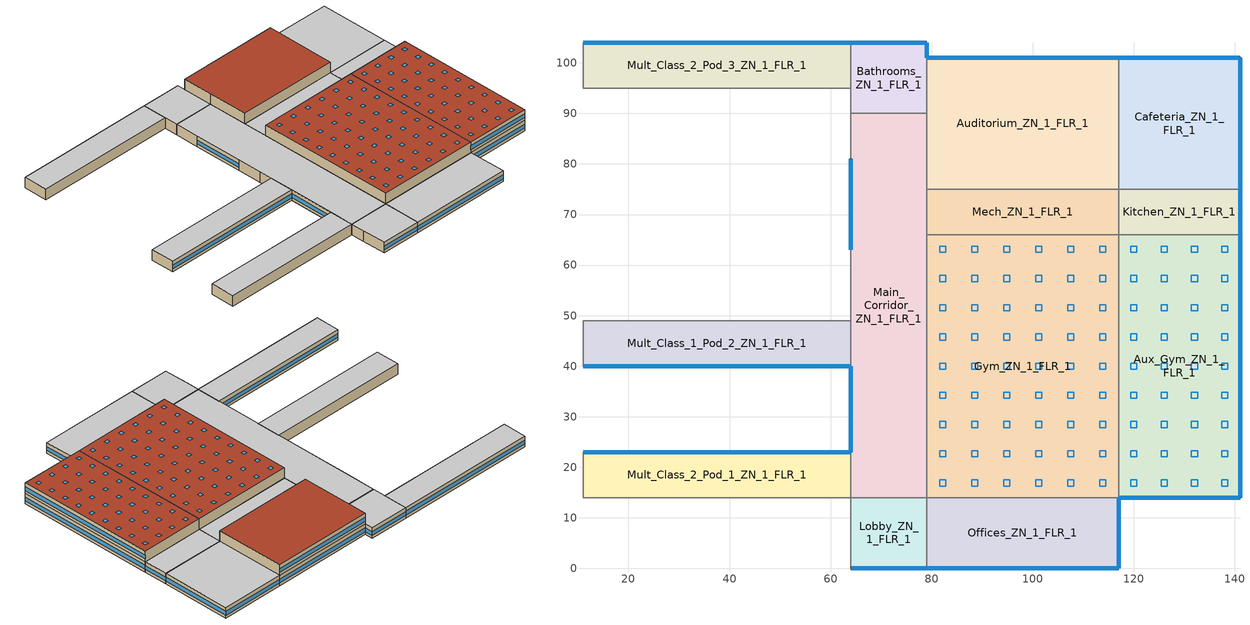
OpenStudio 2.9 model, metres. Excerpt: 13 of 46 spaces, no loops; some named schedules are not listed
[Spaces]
Kitchen_ZN_1_FLR_1
 floor ground: 141,75 141,66 117,66 117,75 z0
 wall outside: 141,66 141,75 z0:4
 wall to Cafeteria_ZN_1_FLR_1: 141,75 117,75 z0:4
 wall to Aux_Gym_ZN_1_FLR_1: 117,66 141,66 z0:4
 wall to Mech_ZN_1_FLR_1: 117,75 117,66 z0:4
 window: 141,66.05 141,74.95 z1.1:2.52
 ceiling to LIBRARY_MEDIA_CENTER_ZN_1_FLR_2: 141,66 141,75 117,75 117,66 z4
Gym_ZN_1_FLR_1
 floor ground: 117,66 117,14 79,14 79,66 z0
 wall to Aux_Gym_ZN_1_FLR_1: 117,14 117,66 z4:8; 117,14 117,66 z0:4
 wall to Main_Corridor_ZN_1_FLR_1: 79,66 79,14 z0:4
 wall to Offices_ZN_1_FLR_1: 79,14 117,14 z0:4
 wall to Offices_ZN_1_FLR_2: 79,14 117,14 z4:8
 wall to Mech_ZN_1_FLR_2: 117,66 79,66 z4:8
 wall to Mech_ZN_1_FLR_1: 117,66 79,66 z0:4
 wall to Main_Corridor_ZN_1_FLR_2: 79,66 79,14 z4:8
 roof outside: 117,14 117,66 79,66 79,14 z8
 skylight: 89.11,56.72 89.11,57.94 87.89,57.94 87.89,56.72 z8; 114.44,39.39 114.44,40.61 113.22,40.61 113.22,39.39 z8; 82.78,56.72 82.78,57.94 81.56,57.94 81.56,56.72 z8; 95.44,33.61 95.44,34.83 94.22,34.83 94.22,33.61 z8; 114.44,45.17 114.44,46.39 113.22,46.39 113.22,45.17 z8; 89.11,33.61 89.11,34.83 87.89,34.83 87.89,33.61 z8; 89.11,50.95 89.11,52.17 87.89,52.17 87.89,50.95 z8; 108.11,33.61 108.11,34.83 106.89,34.83 106.89,33.61 z8; 101.78,62.5 101.78,63.72 100.56,63.72 100.56,62.5 z8; 108.11,56.72 108.11,57.94 106.89,57.94 106.89,56.72 z8; 114.44,22.06 114.44,23.28 113.22,23.28 113.22,22.06 z8; 82.78,62.5 82.78,63.72 81.56,63.72 81.56,62.5 z8; 101.78,39.39 101.78,40.61 100.56,40.61 100.56,39.39 z8; 82.78,50.95 82.78,52.17 81.56,52.17 81.56,50.95 z8; 95.44,27.83 95.44,29.05 94.22,29.05 94.22,27.83 z8; 114.44,16.28 114.44,17.5 113.22,17.5 113.22,16.28 z8; 114.44,27.83 114.44,29.05 113.22,29.05 113.22,27.83 z8; 108.11,22.06 108.11,23.28 106.89,23.28 106.89,22.06 z8; 101.78,22.06 101.78,23.28 100.56,23.28 100.56,22.06 z8; 108.11,39.39 108.11,40.61 106.89,40.61 106.89,39.39 z8; 89.11,62.5 89.11,63.72 87.89,63.72 87.89,62.5 z8; 101.78,33.61 101.78,34.83 100.56,34.83 100.56,33.61 z8; 89.11,16.28 89.11,17.5 87.89,17.5 87.89,16.28 z8; 82.78,45.17 82.78,46.39 81.56,46.39 81.56,45.17 z8; 82.78,33.61 82.78,34.83 81.56,34.83 81.56,33.61 z8; 95.44,50.95 95.44,52.17 94.22,52.17 94.22,50.95 z8; 95.44,22.06 95.44,23.28 94.22,23.28 94.22,22.06 z8; 114.44,33.61 114.44,34.83 113.22,34.83 113.22,33.61 z8; 108.11,16.28 108.11,17.5 106.89,17.5 106.89,16.28 z8; 101.78,45.17 101.78,46.39 100.56,46.39 100.56,45.17 z8; 101.78,56.72 101.78,57.94 100.56,57.94 100.56,56.72 z8; 89.11,27.83 89.11,29.05 87.89,29.05 87.89,27.83 z8; 95.44,56.72 95.44,57.94 94.22,57.94 94.22,56.72 z8; 89.11,22.06 89.11,23.28 87.89,23.28 87.89,22.06 z8; 101.78,16.28 101.78,17.5 100.56,17.5 100.56,16.28 z8; 108.11,27.83 108.11,29.05 106.89,29.05 106.89,27.83 z8; 82.78,16.28 82.78,17.5 81.56,17.5 81.56,16.28 z8; 89.11,45.17 89.11,46.39 87.89,46.39 87.89,45.17 z8; 101.78,50.95 101.78,52.17 100.56,52.17 100.56,50.95 z8; 89.11,39.39 89.11,40.61 87.89,40.61 87.89,39.39 z8; 95.44,16.28 95.44,17.5 94.22,17.5 94.22,16.28 z8; 114.44,50.95 114.44,52.17 113.22,52.17 113.22,50.95 z8; 95.44,39.39 95.44,40.61 94.22,40.61 94.22,39.39 z8; 82.78,39.39 82.78,40.61 81.56,40.61 81.56,39.39 z8; 101.78,27.83 101.78,29.05 100.56,29.05 100.56,27.83 z8; 82.78,22.06 82.78,23.28 81.56,23.28 81.56,22.06 z8; 108.11,50.95 108.11,52.17 106.89,52.17 106.89,50.95 z8; 108.11,62.5 108.11,63.72 106.89,63.72 106.89,62.5 z8; 95.44,62.5 95.44,63.72 94.22,63.72 94.22,62.5 z8; 108.11,45.17 108.11,46.39 106.89,46.39 106.89,45.17 z8; 82.78,27.83 82.78,29.05 81.56,29.05 81.56,27.83 z8; 95.44,45.17 95.44,46.39 94.22,46.39 94.22,45.17 z8; 114.44,56.72 114.44,57.94 113.22,57.94 113.22,56.72 z8; 114.44,62.5 114.44,63.72 113.22,63.72 113.22,62.5 z8
Offices_ZN_1_FLR_1
 floor ground: 117,14 117,0 79,0 79,14 z0
 wall outside: 79,0 117,0 117,14 z0:4
 wall to Lobby_ZN_1_FLR_1: 79,14 79,0 z0:4
 window: 79.05,0 116.95,0 z1.1:2.5; 117,0.05 117,13.95 z1.1:2.51
 ceiling to Offices_ZN_1_FLR_2: 117,0 117,14 79,14 79,0 z4
Auditorium_ZN_1_FLR_1
 floor ground: 117,101 117,75 79,75 79,101 z0
 wall outside: 117,101 79,101 z4:8; 117,101 79,101 z0:4
 wall to LIBRARY_MEDIA_CENTER_ZN_1_FLR_2: 117,75 117,101 z4:8
 wall to Main_Corridor_ZN_1_FLR_1: 79,90 79,75 z0:4
 wall to Cafeteria_ZN_1_FLR_1: 117,75 117,101 z0:4
 wall to Bathrooms_ZN_1_FLR_2: 79,101 79,90 z4:8
 wall to Bathrooms_ZN_1_FLR_1: 79,101 79,90 z0:4
 wall to Main_Corridor_ZN_1_FLR_2: 79,90 79,75 z4:8
 wall to Mech_ZN_1_FLR_2: 79,75 117,75 z4:8
 wall to Mech_ZN_1_FLR_1: 79,75 117,75 z0:4
 window: 116.95,101 79.05,101 z5.1:6.5; 116.95,101 79.05,101 z1.1:2.5
 roof outside: 117,75 117,101 79,101 79,75 z8
Aux_Gym_ZN_1_FLR_1
 floor ground: 141,66 141,14 117,14 117,66 z0
 wall outside: 117,14 141,14 141,66 z0:4; 117,14 141,14 141,66 z4:8
 wall to LIBRARY_MEDIA_CENTER_ZN_1_FLR_2: 141,66 117,66 z4:8
 window: 117.05,14 140.95,14 z5.1:6.51; 141,14.05 141,65.95 z5.1:6.5; 141,14.05 141,65.95 z1.1:2.5; 117.05,14 140.95,14 z1.1:2.51
 roof outside: 141,14 141,66 117,66 117,14 z8
 skylight: 120.61,50.95 120.61,52.17 119.39,52.17 119.39,50.95 z8; 138.61,22.06 138.61,23.28 137.39,23.28 137.39,22.06 z8; 120.61,27.83 120.61,29.05 119.39,29.05 119.39,27.83 z8; 126.61,56.72 126.61,57.94 125.39,57.94 125.39,56.72 z8; 138.61,56.72 138.61,57.94 137.39,57.94 137.39,56.72 z8; 126.61,27.83 126.61,29.05 125.39,29.05 125.39,27.83 z8; 126.61,16.28 126.61,17.5 125.39,17.5 125.39,16.28 z8; 120.61,39.39 120.61,40.61 119.39,40.61 119.39,39.39 z8; 138.61,45.17 138.61,46.39 137.39,46.39 137.39,45.17 z8; 126.61,45.17 126.61,46.39 125.39,46.39 125.39,45.17 z8; 132.61,16.28 132.61,17.5 131.39,17.5 131.39,16.28 z8; 138.61,27.83 138.61,29.05 137.39,29.05 137.39,27.83 z8; 132.61,33.61 132.61,34.83 131.39,34.83 131.39,33.61 z8; 138.61,16.28 138.61,17.5 137.39,17.5 137.39,16.28 z8; 120.61,62.5 120.61,63.72 119.39,63.72 119.39,62.5 z8; 132.61,39.39 132.61,40.61 131.39,40.61 131.39,39.39 z8; 138.61,50.95 138.61,52.17 137.39,52.17 137.39,50.95 z8; 138.61,62.5 138.61,63.72 137.39,63.72 137.39,62.5 z8; 132.61,45.17 132.61,46.39 131.39,46.39 131.39,45.17 z8; 138.61,33.61 138.61,34.83 137.39,34.83 137.39,33.61 z8; 126.61,39.39 126.61,40.61 125.39,40.61 125.39,39.39 z8; 126.61,62.5 126.61,63.72 125.39,63.72 125.39,62.5 z8; 132.61,62.5 132.61,63.72 131.39,63.72 131.39,62.5 z8; 120.61,56.72 120.61,57.94 119.39,57.94 119.39,56.72 z8; 132.61,50.95 132.61,52.17 131.39,52.17 131.39,50.95 z8; 120.61,45.17 120.61,46.39 119.39,46.39 119.39,45.17 z8; 126.61,33.61 126.61,34.83 125.39,34.83 125.39,33.61 z8; 138.61,39.39 138.61,40.61 137.39,40.61 137.39,39.39 z8; 132.61,56.72 132.61,57.94 131.39,57.94 131.39,56.72 z8; 120.61,33.61 120.61,34.83 119.39,34.83 119.39,33.61 z8; 120.61,16.28 120.61,17.5 119.39,17.5 119.39,16.28 z8; 132.61,22.06 132.61,23.28 131.39,23.28 131.39,22.06 z8; 126.61,22.06 126.61,23.28 125.39,23.28 125.39,22.06 z8; 126.61,50.95 126.61,52.17 125.39,52.17 125.39,50.95 z8; 120.61,22.06 120.61,23.28 119.39,23.28 119.39,22.06 z8; 132.61,27.83 132.61,29.05 131.39,29.05 131.39,27.83 z8
Cafeteria_ZN_1_FLR_1
 floor ground: 141,101 141,75 117,75 117,101 z0
 wall outside: 141,75 141,101 117,101 z0:4
 window: 141,75.05 141,100.95 / 140.95,101 117.05,101 z1.1:2.51
 ceiling to LIBRARY_MEDIA_CENTER_ZN_1_FLR_2: 141,75 141,101 117,101 117,75 z4
Main_Corridor_ZN_1_FLR_1
 floor ground: 79,90 79,14 64,14 64,90 z0
 wall outside: 64,81 64,63 / 64,40 64,23 z0:4
 wall to Mult_Class_2_Pod_1_ZN_1_FLR_1: 64,23 64,14 z0:4
 wall to Mult_Class_2_Pod_2_ZN_1_FLR_1: 64,63 64,54 z0:4
 wall to Lobby_ZN_1_FLR_1: 64,14 79,14 z0:4
 wall to Mult_Class_1_Pod_3_ZN_1_FLR_1: 64,90 64,81 z0:4
 wall to Mech_ZN_1_FLR_1: 79,66 79,75 z0:4
 wall to Mult_Class_1_Pod_2_ZN_1_FLR_1: 64,49 64,40 z0:4
 wall to Corridor_Pod_2_ZN_1_FLR_1: 64,54 64,49 z0:4
 wall to Bathrooms_ZN_1_FLR_1: 79,90 64,90 z0:4
 window: 64,80.95 64,63.05 / 64,39.95 64,23.05 z1.1:2.51
 ceiling to Main_Corridor_ZN_1_FLR_2: 79,14 79,90 64,90 64,14 z4
Bathrooms_ZN_1_FLR_1
 floor ground: 79,104 79,90 64,90 64,104 z0
 wall outside: 79,101 79,104 64,104 z0:4
 wall to Corridor_Pod_3_ZN_1_FLR_1: 64,95 64,90 z0:4
 wall to Mult_Class_2_Pod_3_ZN_1_FLR_1: 64,104 64,95 z0:4
 window: 78.95,104 64.05,104 z1.1:2.51; 79,101.05 79,103.95 z1.1:2.55
 ceiling to Bathrooms_ZN_1_FLR_2: 79,90 79,104 64,104 64,90 z4
Mult_Class_2_Pod_1_ZN_1_FLR_1
 floor ground: 64,23 64,14 11,14 11,23 z0
 wall outside: 64,23 11,23 z0:4
 wall to Corner_Class_2_Pod_1_ZN_1_FLR_1: 11,23 11,14 z0:4
 wall to Corridor_Pod_1_ZN_1_FLR_1: 11,14 64,14 z0:4
 window: 63.95,23 11.05,23 z1.1:2.5
 ceiling to Mult_Class_2_Pod_1_ZN_1_FLR_2: 64,14 64,23 11,23 11,14 z4
Lobby_ZN_1_FLR_1
 floor ground: 79,14 79,0 64,0 64,14 z0
 wall outside: 64,0 79,0 z0:4
 wall to Corridor_Pod_1_ZN_1_FLR_1: 64,14 64,9 z0:4
 wall to Mult_Class_1_Pod_1_ZN_1_FLR_1: 64,9 64,0 z0:4
 window: 64.05,0 78.95,0 z1.1:2.51
 ceiling to Lobby_ZN_1_FLR_2: 79,0 79,14 64,14 64,0 z4
Mult_Class_2_Pod_3_ZN_1_FLR_1
 floor ground: 64,104 64,95 11,95 11,104 z0
 wall outside: 64,104 11,104 z0:4
 wall to Corner_Class_2_Pod_3_ZN_1_FLR_1: 11,104 11,95 z0:4
 wall to Corridor_Pod_3_ZN_1_FLR_1: 11,95 64,95 z0:4
 window: 63.95,104 11.05,104 z1.1:2.5
 ceiling to Mult_Class_2_Pod_3_ZN_1_FLR_2: 64,95 64,104 11,104 11,95 z4
Mech_ZN_1_FLR_1
 floor ground: 117,75 117,66 79,66 79,75 z0
 ceiling to Mech_ZN_1_FLR_2: 117,66 117,75 79,75 79,66 z4
Mult_Class_1_Pod_2_ZN_1_FLR_1
 floor ground: 64,49 64,40 11,40 11,49 z0
 wall outside: 11,40 64,40 z0:4
 wall to Corner_Class_1_Pod_2_ZN_1_FLR_1: 11,49 11,40 z0:4
 wall to Corridor_Pod_2_ZN_1_FLR_1: 64,49 11,49 z0:4
 window: 11.05,40 63.95,40 z1.1:2.5
 ceiling to Mult_Class_1_Pod_2_ZN_1_FLR_2: 64,40 64,49 11,49 11,40 z4
[Site]
International Falls Intl Ap_MN_USA: Latitude {deg}=48.57; Longitude {deg}=-93.4; Time Zone {hr}=-6; Elevation {m}=359; Terrain=City
[Building]
-SecondarySchool-ASHRAE 169-2013-7A created: 2020-10-10 08:09:37 -0400: North Axis {deg}=0; Default Construction Set=90.1-2010 - SecSchl - ASHRAE 169-2013-7A; Standards Number of Stories=2; Standards Number of Above Ground Stories=2; Standards Building Type=SecondarySchool
[ClimateZones]
Climate Zone Institution Name 1=ASHRAE; Climate Zone Document Name 1=ANSI/ASHRAE Standard 169; Climate Zone Document Year 1=2006; Climate Zone Value 1=7A
[Site:WaterMainsTemperature]
Calculation Method=Correlation; Annual Average Outdoor Air Temperature {C}=3.29167; Maximum Difference In Monthly Average Outdoor Air Temperatures {deltaC}=36.6
[SizingPeriod:DesignDay] Barometric Pressure {Pa}=97086; Sky Clearness=0; Rain Indicator=0; Snow Indicator=0; Day of Month=21; Daylight Saving Time Indicator=0; Humidity Indicating Type=Wetbulb; Dry-Bulb Temperature Range Modifier Type=DefaultMultipliers
Name | Maximum Dry-Bulb Temperature {C} | Daily Dry-Bulb Temperature Range {deltaC} | Humidity Indicating Conditions at Maximum Dry-Bulb | Wind Speed {m/s} | Wind Direction {deg} | Month | Day Type | Solar Model Indicator | ASHRAE Taub | ASHRAE Taud
International Falls Intl Ap Ann Clg .4% Condns DB=>MWB | 30.1 | 12.4 | 21.1 | 4.7 | 200 | 7 | SummerDesignDay | ASHRAETau | 0.405 | 2.2
International Falls Intl Ap Ann Htg 99.6% Condns DB | -32.7 | 0 | -32.7 | 2.4 | 210 | 1 | WinterDesignDay | ASHRAEClearSky
[Site:GroundTemperature:BuildingSurface]
19.527, 19.502, 19.536, 19.598, 20.002, 21.64, 22.225, 22.375, 21.449, 20.121, 19.802, 19.633
[Material:NoMass] Thermal Absorptance=0.9; Solar Absorptance=0.7
Name | Roughness | Thermal Resistance {m2-K/W} | Visible Absorptance
CP02 CARPET PAD | VeryRough | 0.21648 | 0.8
Typical Insulation R-13.06 | Smooth | 2.2993 | 0.7
Typical Insulation R-13.45 | Smooth | 2.368 | 0.7
Typical Insulation R-19.72 | Smooth | 3.4722 | 0.7
Typical Insulation R-1.15 | Smooth | 0.202509 | 0.7
Typical Insulation R-1.15 1 | Smooth | 0.202527 | 0.7
[Material]
Name | Roughness | Thickness {m} | Conductivity {W/m-K} | Density {kg/m3} | Specific Heat {J/kg-K} | Thermal Absorptance | Solar Absorptance | Visible Absorptance
100mm Normalweight concrete floor | MediumSmooth | 0.1016 | 2.31 | 2322 | 832
G01 13mm gypsum board | Smooth | 0.0127 | 0.16 | 800 | 1090 | 0.9 | 0.7 | 0.5
4 in. Normalweight Concrete Floor | MediumRough | 0.1016 | 2.31 | 2322 | 832 | 0.9 | 0.7 | 0.7
25mm Stucco | Smooth | 0.0254 | 0.72 | 1856 | 840 | 0.9 | 0.7 | 0.7
5/8 in. Gypsum Board | MediumSmooth | 0.0159 | 0.16 | 800 | 1090 | 0.9 | 0.7 | 0.7
Roof Membrane | VeryRough | 0.0095 | 0.16 | 1121.29 | 1460 | 0.9 | 0.7 | 0.7
Metal Roof Surface; F08 Metal surface | Smooth | 0.0008 | 45.28 | 7824 | 500 | 0.9 | 0.7 | 0.7
6 in. Normalweight Concrete Floor | MediumRough | 0.1524 | 2.31 | 2322 | 832 | 0.9 | 0.7 | 0.7
8 in. Concrete Block Basement Wall | MediumRough | 0.2032 | 1.326 | 1842 | 912 | 0.9 | 0.7 | 0.7
G05 25mm wood | MediumSmooth | 0.0254 | 0.15 | 608 | 1630 | 0.9 | 0.5 | 0.5
Std Wood 6inch | MediumSmooth | 0.15 | 0.12 | 540 | 1210 | 0.9 | 0.7 | 0.7
[DefaultConstructionSet]
90.1-2010 - SecSchl - ASHRAE 169-2013-7A: Default Exterior Surface Constructions=Default Surface Constructions 1; Default Interior Surface Constructions=Default Surface Constructions 2; Default Ground Contact Surface Constructions=Default Surface Constructions 3; Default Exterior SubSurface Constructions=Default Sub Surface Constructions 1; Default Interior SubSurface Constructions=Default Sub Surface Constructions 2; Interior Partition Construction=Typical Interior Partition
[DefaultSurfaceConstructions]
Name | Floor Construction | Wall Construction | Roof Ceiling Construction
Default Surface Constructions 1 | Typical Insulated Exterior Mass Floor R-15.63 | Typical Insulated Steel Framed Exterior Wall R-15.63 | Typical IEAD Roof R-20.83
Default Surface Constructions 2 | Typical Interior Floor | Typical Interior Wall | Typical Interior Ceiling
Default Surface Constructions 3 | Typical Insulated Carpeted 6in Slab Floor | Typical Insulated Basement Mass Wall
[Construction]
Typical Insulated Exterior Mass Floor R-15.63: Typical Insulation R-13.06, 4 in. Normalweight Concrete Floor
Typical Insulated Steel Framed Exterior Wall R-15.63: 25mm Stucco, 5/8 in. Gypsum Board, Typical Insulation R-13.45, 5/8 in. Gypsum Board
Typical IEAD Roof R-20.83: Roof Membrane, Typical Insulation R-19.72, Metal Roof Surface
Typical Interior Floor: 100mm Normalweight concrete floor, CP02 CARPET PAD
Typical Interior Wall: G01 13mm gypsum board, G01 13mm gypsum board
Typical Interior Ceiling: CP02 CARPET PAD, 100mm Normalweight concrete floor
Typical Insulated Carpeted 6in Slab Floor: 6 in. Normalweight Concrete Floor
Typical Insulated Basement Mass Wall: 8 in. Concrete Block Basement Wall
U 0.42 SHGC 0.45 Dbl Ref-D Clr 6mm/13mm Arg: REF D CLEAR 6MM, ARGON 13MM, CLEAR 6MM
Typical Insulated Metal Door R-2.0: F08 Metal surface, Typical Insulation R-1.15
U 0.72 SHGC 0.25 Sgl Ref-B-M Tint 6mm: REF B TINT MID 6MM
Typical Overhead Door R-2.0: Typical Insulation R-1.15 1
U 1.17 SHGC 0.68 Simple Glazing Skylight U-1.17 SHGC 0.77: U 1.17 SHGC 0.68 Simple Glazing U-1.17 SHGC 0.77
Typical Interior Window: Clear 3mm
Typical Interior Door; Typical Interior Partition: G05 25mm wood
InteriorFurnishings: Std Wood 6inch
[DefaultSubSurfaceConstructions]
Name | Fixed Window Construction | Operable Window Construction | Door Construction | Glass Door Construction | Overhead Door Construction | Skylight Construction | Tubular Daylight Dome Construction | Tubular Daylight Diffuser Construction
Default Sub Surface Constructions 1 | U 0.42 SHGC 0.45 Dbl Ref-D Clr 6mm/13mm Arg | U 0.42 SHGC 0.45 Dbl Ref-D Clr 6mm/13mm Arg | Typical Insulated Metal Door R-2.0 | U 0.72 SHGC 0.25 Sgl Ref-B-M Tint 6mm | Typical Overhead Door R-2.0 | U 1.17 SHGC 0.68 Simple Glazing Skylight U-1.17 SHGC 0.77 | Typical Interior Window | Typical Interior Window
Default Sub Surface Constructions 2 | Typical Interior Window | Typical Interior Window | Typical Interior Door
[WindowMaterial:Glazing] Optical Data Type=SpectralAverage; Infrared Transmittance at Normal Incidence=0; Front Side Infrared Hemispherical Emissivity=0.84; Conductivity {W/m-K}=0.9; Dirt Correction Factor for Solar and Visible Transmittance=1; Solar Diffusing=No
Name | Thickness {m} | Solar Transmittance at Normal Incidence | Front Side Solar Reflectance at Normal Incidence | Back Side Solar Reflectance at Normal Incidence | Visible Transmittance at Normal Incidence | Front Side Visible Reflectance at Normal Incidence | Back Side Visible Reflectance at Normal Incidence | Back Side Infrared Hemispherical Emissivity
REF D CLEAR 6MM | 0.006 | 0.429 | 0.308 | 0.379 | 0.334 | 0.453 | 0.505 | 0.82
CLEAR 6MM | 0.006 | 0.775 | 0.071 | 0.071 | 0.881 | 0.08 | 0.08 | 0.84
REF B TINT MID 6MM | 0.006 | 0.1 | 0.11 | 0.41 | 0.13 | 0.1 | 0.32 | 0.45
Clear 3mm | 0.003 | 0.837 | 0.075 | 0.075 | 0.898 | 0.081 | 0.081 | 0.84
[WindowMaterial:Gas]
ARGON 13MM: Gas Type=Argon; Thickness {m}=0.0127
[WindowMaterial:SimpleGlazingSystem]
U 1.17 SHGC 0.68 Simple Glazing U-1.17 SHGC 0.77: U-Factor {W/m2-K}=6.64357; Solar Heat Gain Coefficient=0.77; Visible Transmittance=0.55
[Space] Building Story=Building Story 1; Part of Total Floor Area=Yes
Name | Space Type | Thermal Zone
Kitchen_ZN_1_FLR_1 | SecondarySchool Kitchen | Kitchen_ZN_1_FLR_1 ZN
Gym_ZN_1_FLR_1 | SecondarySchool Gym | Gym_ZN_1_FLR_1 ZN
Offices_ZN_1_FLR_1 | SecondarySchool Office | Offices_ZN_1_FLR_1 ZN
Auditorium_ZN_1_FLR_1 | SecondarySchool Auditorium | Auditorium_ZN_1_FLR_1 ZN
Aux_Gym_ZN_1_FLR_1 | SecondarySchool Gym | Aux_Gym_ZN_1_FLR_1 ZN
Mult_Class_1_Pod_2_ZN_1_FLR_1 | SecondarySchool Classroom | Mult_Class_1_Pod_2_ZN_1_FLR_1 ZN
Mult_Class_2_Pod_1_ZN_1_FLR_1 | SecondarySchool Classroom | Mult_Class_2_Pod_1_ZN_1_FLR_1 ZN
Cafeteria_ZN_1_FLR_1 | SecondarySchool Cafeteria | Cafeteria_ZN_1_FLR_1 ZN
Mech_ZN_1_FLR_1 | SecondarySchool Mechanical | Mech_ZN_1_FLR_1 ZN
Main_Corridor_ZN_1_FLR_1 | SecondarySchool Corridor | Main_Corridor_ZN_1_FLR_1 ZN
Bathrooms_ZN_1_FLR_1 | SecondarySchool Restroom | Bathrooms_ZN_1_FLR_1 ZN
Lobby_ZN_1_FLR_1 | SecondarySchool Lobby | Lobby_ZN_1_FLR_1 ZN
Mult_Class_2_Pod_3_ZN_1_FLR_1 | SecondarySchool Classroom | Mult_Class_2_Pod_3_ZN_1_FLR_1 ZN
[BuildingStory]
Building Story 1: Nominal Z Coordinate {m}=0
[SpaceType] Standards Building Type=SecondarySchool
Name | Default Schedule Set | Design Specification Outdoor Air Object | Standards Space Type
SecondarySchool Office | SecondarySchool Office Schedule Set | SecondarySchool Office Ventilation | Office
SecondarySchool Lobby | SecondarySchool Lobby Schedule Set | SecondarySchool Lobby Ventilation | Lobby
SecondarySchool Gym | SecondarySchool Gym Schedule Set | SecondarySchool Gym Ventilation | Gym
SecondarySchool Mechanical | SecondarySchool Mechanical Schedule Set | SecondarySchool Mechanical Ventilation | Mechanical
SecondarySchool Cafeteria | SecondarySchool Cafeteria Schedule Set | SecondarySchool Cafeteria Ventilation | Cafeteria
SecondarySchool Kitchen | SecondarySchool Kitchen Schedule Set | SecondarySchool Kitchen Ventilation | Kitchen
SecondarySchool Restroom | SecondarySchool Restroom Schedule Set | SecondarySchool Restroom Ventilation | Restroom
SecondarySchool Auditorium | SecondarySchool Auditorium Schedule Set | SecondarySchool Auditorium Ventilation | Auditorium
SecondarySchool Corridor | SecondarySchool Corridor Schedule Set | SecondarySchool Corridor Ventilation | Corridor
SecondarySchool Classroom | SecondarySchool Classroom Schedule Set | SecondarySchool Classroom Ventilation | Classroom
[People:Definition] Number of People Calculation Method=People/Area; Fraction Radiant=0.3
Name | People per Space Floor Area {person/m2}
SecondarySchool Auditorium People Definition | 1.61459
SecondarySchool Cafeteria People Definition | 1.07639
SecondarySchool Classroom People Definition | 0.376737
SecondarySchool Gym People Definition | 0.322917
SecondarySchool Kitchen People Definition | 0.163934
SecondarySchool Office People Definition | 0.0538196
[People] Work Efficiency Schedule=Work Efficiency Schedule; Clothing Insulation Schedule=Clothing Schedule; Air Velocity Schedule=Air Velocity Schedule; Multiplier=1
Name | People Definition | Space or SpaceType
SecondarySchool Auditorium People | SecondarySchool Auditorium People Definition | SecondarySchool Auditorium
SecondarySchool Cafeteria People | SecondarySchool Cafeteria People Definition | SecondarySchool Cafeteria
SecondarySchool Classroom People | SecondarySchool Classroom People Definition | SecondarySchool Classroom
SecondarySchool Gym People | SecondarySchool Gym People Definition | SecondarySchool Gym
SecondarySchool Kitchen People | SecondarySchool Kitchen People Definition | SecondarySchool Kitchen
SecondarySchool Office People | SecondarySchool Office People Definition | SecondarySchool Office
[Lights:Definition] Design Level Calculation Method=Watts/Area; Fraction Radiant=0.37; Fraction Visible=0.2
Name | Watts per Space Floor Area {W/m2}
SecondarySchool Auditorium Lights Definition | 8.50349
SecondarySchool Cafeteria Lights Definition | 6.99654
SecondarySchool Classroom Lights Definition | 13.3472
SecondarySchool Corridor Lights Definition | 7.10418
SecondarySchool Gym Lights Definition | 7.75002
SecondarySchool Kitchen Lights Definition | 10.6563
SecondarySchool Lobby Lights Definition | 9.68752
SecondarySchool Mechanical Lights Definition | 10.2257
SecondarySchool Office Lights Definition | 11.9479
SecondarySchool Restroom Lights Definition | 10.5486
[Lights] Fraction Replaceable=1
Name | Lights Definition | Space or SpaceType | Schedule
SecondarySchool Auditorium Lights | SecondarySchool Auditorium Lights Definition | SecondarySchool Auditorium
SecondarySchool Cafeteria Lights | SecondarySchool Cafeteria Lights Definition | SecondarySchool Cafeteria
SecondarySchool Classroom Lights | SecondarySchool Classroom Lights Definition | SecondarySchool Classroom | SchoolSecondary BLDG_LIGHT_CLASSROOM_SCH_2010 OccSensor Reduction
SecondarySchool Corridor Lights | SecondarySchool Corridor Lights Definition | SecondarySchool Corridor
SecondarySchool Gym Lights | SecondarySchool Gym Lights Definition | SecondarySchool Gym
SecondarySchool Kitchen Lights | SecondarySchool Kitchen Lights Definition | SecondarySchool Kitchen
SecondarySchool Lobby Lights | SecondarySchool Lobby Lights Definition | SecondarySchool Lobby
SecondarySchool Mechanical Lights | SecondarySchool Mechanical Lights Definition | SecondarySchool Mechanical
SecondarySchool Office Lights | SecondarySchool Office Lights Definition | SecondarySchool Office | SchoolSecondary BLDG_LIGHT_OFFICE_SCH_2010 OccSensor Reduction
SecondarySchool Restroom Lights | SecondarySchool Restroom Lights Definition | SecondarySchool Restroom | SchoolSecondary BLDG_LIGHT_BATH_SCH_2010 OccSensor Reduction
[ElectricEquipment:Definition]
Name | Design Level Calculation Method | Watts per Space Floor Area {W/m2} | Fraction Radiant | Fraction Latent | Fraction Lost | Design Level {W}
SecondarySchool Auditorium Elec Equip Definition; SecondarySchool Gym Elec Equip Definition | Watts/Area | 4.9514 | 0.5
SecondarySchool Cafeteria Elec Equip Definition | Watts/Area | 76.962 | 0.5
SecondarySchool Classroom Elec Equip Definition | Watts/Area | 9.99967 | 0.5
SecondarySchool Corridor Elec Equip Definition; SecondarySchool Lobby Elec Equip Definition; SecondarySchool Mechanical Elec Equip Definition; SecondarySchool Restroom Elec Equip Definition | Watts/Area | 3.98265 | 0.5
SecondarySchool Kitchen Elec Equip Definition | Watts/Area | 222.275 | 0.3 | 0.25 | 0.2
SecondarySchool Office Elec Equip Definition | Watts/Area | 10.7639 | 0.5
Kitchen Electric Equipment Definition1 | EquipmentLevel |  | 0.25 | 0 | 0 | 1032
Kitchen Electric Equipment Definition2 | EquipmentLevel |  | 0.25 | 0 | 0 | 852
Elevator Lift Motor | EquipmentLevel |  | 0.5 |  |  | 16055
Elevator Fan | EquipmentLevel |  | 0.5 |  |  | 74.7252
Elevator Lights | EquipmentLevel |  | 0.5 |  |  | 32.3486
[ElectricEquipment]
Name | Electric Equipment Definition | Space or SpaceType | Schedule | Multiplier
SecondarySchool Auditorium Elec Equip | SecondarySchool Auditorium Elec Equip Definition | SecondarySchool Auditorium
SecondarySchool Cafeteria Elec Equip | SecondarySchool Cafeteria Elec Equip Definition | SecondarySchool Cafeteria
SecondarySchool Classroom Elec Equip | SecondarySchool Classroom Elec Equip Definition | SecondarySchool Classroom
SecondarySchool Corridor Elec Equip | SecondarySchool Corridor Elec Equip Definition | SecondarySchool Corridor
SecondarySchool Gym Elec Equip | SecondarySchool Gym Elec Equip Definition | SecondarySchool Gym
SecondarySchool Kitchen Elec Equip | SecondarySchool Kitchen Elec Equip Definition | SecondarySchool Kitchen
SecondarySchool Lobby Elec Equip | SecondarySchool Lobby Elec Equip Definition | SecondarySchool Lobby
SecondarySchool Mechanical Elec Equip | SecondarySchool Mechanical Elec Equip Definition | SecondarySchool Mechanical
SecondarySchool Office Elec Equip | SecondarySchool Office Elec Equip Definition | SecondarySchool Office
SecondarySchool Restroom Elec Equip | SecondarySchool Restroom Elec Equip Definition | SecondarySchool Restroom
Kitchen_Reach-in-Freezer | Kitchen Electric Equipment Definition1 | SecondarySchool Kitchen | SchoolSecondary ALWAYS_ON
Kitchen_Reach-in-Refrigerator | Kitchen Electric Equipment Definition2 | SecondarySchool Kitchen | SchoolSecondary ALWAYS_ON
2 Elevator Lift Motors | Elevator Lift Motor | Mech_ZN_1_FLR_1 | SchoolSecondary BLDG_ELEVATORS | 2
2 Elevator Fans | Elevator Fan | Mech_ZN_1_FLR_1 | SchoolSecondary ELEV_LIGHT_FAN_SCH_24_7 | 2
2 Elevator Lights | Elevator Lights | Mech_ZN_1_FLR_1 | SchoolSecondary ELEV_LIGHT_FAN_SCH_24_7 | 2
[DesignSpecification:OutdoorAir] Outdoor Air Method=Sum; Outdoor Air Flow per Person {m3/s-person}=0; Outdoor Air Flow Rate {m3/s}=0; Outdoor Air Flow Air Changes per Hour {1/hr}=0
Name | Outdoor Air Flow per Floor Area {m3/s-m2}
SecondarySchool Auditorium Ventilation | 0.0041148
SecondarySchool Cafeteria Ventilation | 0.0047244
SecondarySchool Classroom Ventilation | 0.0023876
SecondarySchool Corridor Ventilation; SecondarySchool Lobby Ventilation; SecondarySchool Restroom Ventilation | 0.0003048
SecondarySchool Gym Ventilation | 0.001524
SecondarySchool Kitchen Ventilation | 0.00149466
SecondarySchool Mechanical Ventilation | 0.0006096
SecondarySchool Office Ventilation | 0.0004318
[DefaultScheduleSet] People Activity Level Schedule=SchoolSecondary ACTIVITY_SCH; Infiltration Schedule=SchoolSecondary INFIL_SCH_PNNL
Name | Number of People Schedule | Lighting Schedule | Electric Equipment Schedule | Gas Equipment Schedule
SecondarySchool Auditorium Schedule Set | SchoolSecondary BLDG_OCC_SCH_Auditorium | SchoolSecondary BLDG_LIGHT_SCH_2010 | SchoolSecondary BLDG_EQUIP_SCH
SecondarySchool Cafeteria Schedule Set | SchoolSecondary BLDG_OCC_SCH_Cafeteria | SchoolSecondary BLDG_LIGHT_SCH_2010 | SchoolSecondary KITCHEN_ELEC_EQUIP_SCH
SecondarySchool Classroom Schedule Set | SchoolSecondary BLDG_OCC_SCH | SchoolSecondary BLDG_LIGHT_CLASSROOM_SCH_2010 | SchoolSecondary BLDG_EQUIP_SCH
SecondarySchool Corridor Schedule Set | SchoolSecondary BLDG_OCC_SCH | SchoolSecondary BLDG_LIGHT_CORRIDOR_SCH_2010 | SchoolSecondary BLDG_EQUIP_SCH
SecondarySchool Gym Schedule Set | SchoolSecondary BLDG_OCC_SCH_Gym | SchoolSecondary BLDG_LIGHT_GYM_SCH_2010 | SchoolSecondary BLDG_EQUIP_SCH
SecondarySchool Kitchen Schedule Set | SchoolSecondary BLDG_OCC_SCH | SchoolSecondary BLDG_LIGHT_SCH_2010 | SchoolSecondary KITCHEN_ELEC_EQUIP_SCH | SchoolSecondary KITCHEN_GAS_EQUIP_SCH
SecondarySchool Lobby Schedule Set | SchoolSecondary BLDG_OCC_SCH | SchoolSecondary BLDG_LIGHT_LOBBYFLR1_SCH_2010 | SchoolSecondary BLDG_EQUIP_SCH
SecondarySchool Mechanical Schedule Set | SchoolSecondary BLDG_OCC_SCH | SchoolSecondary BLDG_LIGHT_MECHANICAL_SCH_2010 | SchoolSecondary BLDG_EQUIP_SCH
SecondarySchool Office Schedule Set | SchoolSecondary BLDG_OCC_SCH_Offices | SchoolSecondary BLDG_LIGHT_OFFICE_SCH_2010 | SchoolSecondary BLDG_EQUIP_SCH
SecondarySchool Restroom Schedule Set | SchoolSecondary BLDG_OCC_SCH | SchoolSecondary BLDG_LIGHT_BATH_SCH_2010 | SchoolSecondary BLDG_EQUIP_SCH
[ThermostatSetpoint:DualSetpoint]
Name | Heating Setpoint Temperature Schedule | Cooling Setpoint Temperature Schedule
SecondarySchool Auditorium Thermostat 1; SecondarySchool Gym Thermostat 1; SecondarySchool Cafeteria Thermostat 1; SecondarySchool Gym Thermostat 2; SecondarySchool Kitchen Thermostat 1 | SchoolSecondary HTGSETP_SCH_PSZ_AC | SchoolSecondary CLGSETP_SCH_NO_SETBACK
SecondarySchool Restroom Thermostat 1; SecondarySchool Mechanical Thermostat 1 | SchoolSecondary HTGSETP_SCH_Setback | SchoolSecondary CLGSETP_SCH_Setback
SecondarySchool Lobby Thermostat 1; SecondarySchool Corridor Thermostat 7; SecondarySchool Classroom Thermostat 15; SecondarySchool Classroom Thermostat 18; SecondarySchool Classroom Thermostat 22; SecondarySchool Office Thermostat 1 | SchoolSecondary HTGSETP_SCH_YES_OPTIMUM | SchoolSecondary CLGSETP_SCH_NO_SETBACK
[GasEquipment:Definition]
SecondarySchool Kitchen Gas Equip Definition: Design Level Calculation Method=Watts/Area; Watts per Space Floor Area {W/m2}=1678.56; Fraction Latent=0.1; Fraction Radiant=0.2; Fraction Lost=0.7
[GasEquipment]
SecondarySchool Kitchen Gas Equip: Gas Equipment Definition=SecondarySchool Kitchen Gas Equip Definition; Space or SpaceType=SecondarySchool Kitchen
[SpaceInfiltration:DesignFlowRate] Schedule=SchoolSecondary INFIL_SCH_PNNL; Design Flow Rate Calculation Method=Flow/ExteriorArea; Constant Term Coefficient=0; Temperature Term Coefficient=0; Velocity Term Coefficient=0.224; Velocity Squared Term Coefficient=0
Name | Space or SpaceType | Flow per Exterior Surface Area {m3/s-m2}
Auditorium_ZN_1_FLR_1 Infiltration | Auditorium_ZN_1_FLR_1 | 0.000134017
Aux_Gym_ZN_1_FLR_1 Infiltration | Aux_Gym_ZN_1_FLR_1 | 0.000186584
Bathrooms_ZN_1_FLR_1 Infiltration | Bathrooms_ZN_1_FLR_1 | 0.000569573
Cafeteria_ZN_1_FLR_1 Infiltration | Cafeteria_ZN_1_FLR_1 | 0.000569573
Kitchen_ZN_1_FLR_1 Infiltration | Kitchen_ZN_1_FLR_1 | 0.000569573
Lobby_ZN_1_FLR_1 Infiltration | Lobby_ZN_1_FLR_1 | 0.000569573
Main_Corridor_ZN_1_FLR_1 Infiltration | Main_Corridor_ZN_1_FLR_1 | 0.000569573
Mult_Class_1_Pod_2_ZN_1_FLR_1 Infiltration | Mult_Class_1_Pod_2_ZN_1_FLR_1 | 0.000569573
Mult_Class_2_Pod_1_ZN_1_FLR_1 Infiltration | Mult_Class_2_Pod_1_ZN_1_FLR_1 | 0.000569573
Mult_Class_2_Pod_3_ZN_1_FLR_1 Infiltration | Mult_Class_2_Pod_3_ZN_1_FLR_1 | 0.000569573
Offices_ZN_1_FLR_1 Infiltration | Offices_ZN_1_FLR_1 | 0.000569573
[ThermalZone] Use Ideal Air Loads=No
Name | Primary Daylighting Control | Fraction of Zone Controlled by Primary Daylighting Control | Secondary Daylighting Control | Fraction of Zone Controlled by Secondary Daylighting Control | Thermostat
Auditorium_ZN_1_FLR_1 ZN | Auditorium_ZN_1_FLR_1 Daylt Sensor 1 | 0.125 | Auditorium_ZN_1_FLR_1 Daylt Sensor 2 | 0.125 | SecondarySchool Auditorium Thermostat 1
Aux_Gym_ZN_1_FLR_1 ZN | Aux_Gym_ZN_1_FLR_1 Daylt Sensor 1 | 0.999 |  |  | SecondarySchool Gym Thermostat 1
Bathrooms_ZN_1_FLR_1 ZN | Bathrooms_ZN_1_FLR_1 Daylt Sensor 1 | 0.096 | Bathrooms_ZN_1_FLR_1 Daylt Sensor 2 | 0.096 | SecondarySchool Restroom Thermostat 1
Cafeteria_ZN_1_FLR_1 ZN | Cafeteria_ZN_1_FLR_1 Daylt Sensor 1 | 0.095 | Cafeteria_ZN_1_FLR_1 Daylt Sensor 2 | 0.095 | SecondarySchool Cafeteria Thermostat 1
Gym_ZN_1_FLR_1 ZN | Gym_ZN_1_FLR_1 Daylt Sensor 1 | 0.999 |  |  | SecondarySchool Gym Thermostat 2
Kitchen_ZN_1_FLR_1 ZN |  |  |  |  | SecondarySchool Kitchen Thermostat 1
Lobby_ZN_1_FLR_1 ZN | Lobby_ZN_1_FLR_1 Daylt Sensor 1 | 0.179 |  |  | SecondarySchool Lobby Thermostat 1
Main_Corridor_ZN_1_FLR_1 ZN | Main_Corridor_ZN_1_FLR_1 Daylt Sensor 1 | 0.041 | Main_Corridor_ZN_1_FLR_1 Daylt Sensor 2 | 0.041 | SecondarySchool Corridor Thermostat 7
Mech_ZN_1_FLR_1 ZN |  |  |  |  | SecondarySchool Mechanical Thermostat 1
Mult_Class_1_Pod_2_ZN_1_FLR_1 ZN | Mult_Class_1_Pod_2_ZN_1_FLR_1 Daylt Sensor 1 | 0.278 |  |  | SecondarySchool Classroom Thermostat 15
Mult_Class_2_Pod_1_ZN_1_FLR_1 ZN | Mult_Class_2_Pod_1_ZN_1_FLR_1 Daylt Sensor 1 | 0.278 |  |  | SecondarySchool Classroom Thermostat 18
Mult_Class_2_Pod_3_ZN_1_FLR_1 ZN | Mult_Class_2_Pod_3_ZN_1_FLR_1 Daylt Sensor 1 | 0.278 |  |  | SecondarySchool Classroom Thermostat 22
Offices_ZN_1_FLR_1 ZN | Offices_ZN_1_FLR_1 Daylt Sensor 1 | 0.117 | Offices_ZN_1_FLR_1 Daylt Sensor 2 | 0.117 | SecondarySchool Office Thermostat 1
[InternalMass:Definition]
Internal Mass Definition 1: Construction=InteriorFurnishings; Design Level Calculation Method=SurfaceArea/Area; Surface Area per Space Floor Area=2
[InternalMass] Internal Mass Definition=Internal Mass Definition 1; Multiplier=1
Name | Space or SpaceType
Lobby_ZN_1_FLR_1 Mass | Lobby_ZN_1_FLR_1
Bathrooms_ZN_1_FLR_1 Mass | Bathrooms_ZN_1_FLR_1
Main_Corridor_ZN_1_FLR_1 Mass | Main_Corridor_ZN_1_FLR_1
Mult_Class_2_Pod_1_ZN_1_FLR_1 Mass | Mult_Class_2_Pod_1_ZN_1_FLR_1
Cafeteria_ZN_1_FLR_1 Mass | Cafeteria_ZN_1_FLR_1
Mech_ZN_1_FLR_1 Mass | Mech_ZN_1_FLR_1
Mult_Class_1_Pod_2_ZN_1_FLR_1 Mass | Mult_Class_1_Pod_2_ZN_1_FLR_1
Kitchen_ZN_1_FLR_1 Mass | Kitchen_ZN_1_FLR_1
Mult_Class_2_Pod_3_ZN_1_FLR_1 Mass | Mult_Class_2_Pod_3_ZN_1_FLR_1
Auditorium_ZN_1_FLR_1 Mass | Auditorium_ZN_1_FLR_1
Offices_ZN_1_FLR_1 Mass | Offices_ZN_1_FLR_1
Gym_ZN_1_FLR_1 Mass | Gym_ZN_1_FLR_1
Aux_Gym_ZN_1_FLR_1 Mass | Aux_Gym_ZN_1_FLR_1
[Exterior:Lights:Definition]
Name | Design Level {W}
Occ Sensing Exterior Lights Def | 8552
NonDimming Exterior Lights Def | 441.8
[Exterior:Lights] Control Option=AstronomicalClock
Name | Exterior Lights Definition | Schedule
Occ Sensing Exterior Lights Def | Occ Sensing Exterior Lights Def | SchoolSecondary Exterior_lighting_schedule_b
NonDimming Exterior Lights Def | NonDimming Exterior Lights Def | SchoolSecondary Exterior_lighting_schedule_a
[Daylighting:Control] Position Z-Coordinate {m}=0.762; Lighting Control Type=Stepped; Minimum Input Power Fraction for Continuous Dimming Control=0.3; Minimum Light Output Fraction for Continuous Dimming Control=0.2; Number of Stepped Control Steps=3; Probability Lighting will be Reset When Needed in Manual Stepped Control=1; Maximum Allowable Discomfort Glare Index=22
Name | Space | Position X-Coordinate {m} | Position Y-Coordinate {m} | Illuminance Setpoint {lux}
Auditorium_ZN_1_FLR_1 Daylt Sensor 1 | Auditorium_ZN_1_FLR_1 | 19 | 24.3476 | 375
Auditorium_ZN_1_FLR_1 Daylt Sensor 2 | Auditorium_ZN_1_FLR_1 | 19 | 17.3501 | 375
Aux_Gym_ZN_1_FLR_1 Daylt Sensor 1 | Aux_Gym_ZN_1_FLR_1 | 3 | 2.8889 | 500
Bathrooms_ZN_1_FLR_1 Daylt Sensor 1 | Bathrooms_ZN_1_FLR_1 | 13.3181 | 12.5 | 375
Bathrooms_ZN_1_FLR_1 Daylt Sensor 2 | Bathrooms_ZN_1_FLR_1 | 7.5 | 10.6625 | 375
Cafeteria_ZN_1_FLR_1 Daylt Sensor 1 | Cafeteria_ZN_1_FLR_1 | 22.3464 | 13 | 375
Cafeteria_ZN_1_FLR_1 Daylt Sensor 2 | Cafeteria_ZN_1_FLR_1 | 12 | 22.6672 | 375
Gym_ZN_1_FLR_1 Daylt Sensor 1 | Gym_ZN_1_FLR_1 | 3.1665 | 2.8889 | 500
Lobby_ZN_1_FLR_1 Daylt Sensor 1 | Lobby_ZN_1_FLR_1 | 7.5 | 1.65619 | 375
Main_Corridor_ZN_1_FLR_1 Daylt Sensor 1 | Main_Corridor_ZN_1_FLR_1 | 1.65547 | 17.5 | 375
Main_Corridor_ZN_1_FLR_1 Daylt Sensor 2 | Main_Corridor_ZN_1_FLR_1 | 3.33538 | 58 | 375
Mult_Class_1_Pod_2_ZN_1_FLR_1 Daylt Sensor 1 | Mult_Class_1_Pod_2_ZN_1_FLR_1 | 26.5 | 1.65176 | 500
Mult_Class_2_Pod_1_ZN_1_FLR_1 Daylt Sensor 1 | Mult_Class_2_Pod_1_ZN_1_FLR_1 | 26.5 | 7.34824 | 500
Mult_Class_2_Pod_3_ZN_1_FLR_1 Daylt Sensor 1 | Mult_Class_2_Pod_3_ZN_1_FLR_1 | 26.5 | 7.34824 | 500
Offices_ZN_1_FLR_1 Daylt Sensor 1 | Offices_ZN_1_FLR_1 | 19 | 1.65245 | 500
Offices_ZN_1_FLR_1 Daylt Sensor 2 | Offices_ZN_1_FLR_1 | 34.6616 | 7 | 500
[Schedule:Ruleset]
Name | Default Day Schedule | Summer Design Day Schedule | Winter Design Day Schedule
SchoolSecondary BLDG_OCC_SCH_Auditorium | SchoolSecondary BLDG_OCC_SCH_Auditorium Default | SchoolSecondary BLDG_OCC_SCH_Auditorium Summer Design Day 3 | SchoolSecondary BLDG_OCC_SCH_Auditorium Winter Design Day
SchoolSecondary BLDG_LIGHT_SCH_2010 | SchoolSecondary BLDG_LIGHT_SCH_2010 Default | SchoolSecondary BLDG_LIGHT_SCH_2010 Summer Design Day | SchoolSecondary BLDG_LIGHT_SCH_2010 Winter Design Day
SchoolSecondary HTGSETP_SCH_PSZ_AC | SchoolSecondary HTGSETP_SCH_PSZ_AC Default | SchoolSecondary HTGSETP_SCH_PSZ_AC Summer Design Day | SchoolSecondary HTGSETP_SCH_PSZ_AC Winter Design Day
SchoolSecondary BLDG_OCC_SCH_Cafeteria | SchoolSecondary BLDG_OCC_SCH_Cafeteria Default | SchoolSecondary BLDG_OCC_SCH_Cafeteria Summer Design Day 3 | SchoolSecondary BLDG_OCC_SCH_Cafeteria Winter Design Day
SchoolSecondary KITCHEN_ELEC_EQUIP_SCH | SchoolSecondary KITCHEN_ELEC_EQUIP_SCH Default | SchoolSecondary KITCHEN_ELEC_EQUIP_SCH Summer Design Day | SchoolSecondary KITCHEN_ELEC_EQUIP_SCH Winter Design Day
SchoolSecondary BLDG_OCC_SCH_Gym | SchoolSecondary BLDG_OCC_SCH_Gym Default | SchoolSecondary BLDG_OCC_SCH_Gym Summer Design Day 3 | SchoolSecondary BLDG_OCC_SCH_Gym Winter Design Day
SchoolSecondary BLDG_LIGHT_GYM_SCH_2010 | SchoolSecondary BLDG_LIGHT_GYM_SCH_2010 Default | SchoolSecondary BLDG_LIGHT_GYM_SCH_2010 Summer Design Day | SchoolSecondary BLDG_LIGHT_GYM_SCH_2010 Winter Design Day
SchoolSecondary KITCHEN_GAS_EQUIP_SCH | SchoolSecondary KITCHEN_GAS_EQUIP_SCH Default | SchoolSecondary KITCHEN_GAS_EQUIP_SCH Summer Design Day 3 | SchoolSecondary KITCHEN_GAS_EQUIP_SCH Winter Design Day
SchoolSecondary BLDG_LIGHT_LOBBYFLR1_SCH_2010 | SchoolSecondary BLDG_LIGHT_LOBBYFLR1_SCH_2010 Default | SchoolSecondary BLDG_LIGHT_LOBBYFLR1_SCH_2010 Summer Design Day | SchoolSecondary BLDG_LIGHT_LOBBYFLR1_SCH_2010 Winter Design Day
SchoolSecondary BLDG_LIGHT_MECHANICAL_SCH_2010 | SchoolSecondary BLDG_LIGHT_MECHANICAL_SCH_2010 Default | SchoolSecondary BLDG_LIGHT_MECHANICAL_SCH_2010 Summer Design Day | SchoolSecondary BLDG_LIGHT_MECHANICAL_SCH_2010 Winter Design Day
SchoolSecondary HTGSETP_SCH_Setback | SchoolSecondary HTGSETP_SCH_Setback Default | SchoolSecondary HTGSETP_SCH_Setback Summer Design Day | SchoolSecondary HTGSETP_SCH_Setback Winter Design Day
SchoolSecondary CLGSETP_SCH_Setback | SchoolSecondary CLGSETP_SCH_Setback Default | SchoolSecondary CLGSETP_SCH_Setback Summer Design Day | SchoolSecondary CLGSETP_SCH_Setback Winter Design Day
SchoolSecondary BLDG_OCC_SCH_Offices | SchoolSecondary BLDG_OCC_SCH_Offices Default | SchoolSecondary BLDG_OCC_SCH_Offices Summer Design Day 3 | SchoolSecondary BLDG_OCC_SCH_Offices Winter Design Day
SchoolSecondary BLDG_LIGHT_OFFICE_SCH_2010 | SchoolSecondary BLDG_LIGHT_OFFICE_SCH_2010 Default | SchoolSecondary BLDG_LIGHT_OFFICE_SCH_2010 Summer Design Day | SchoolSecondary BLDG_LIGHT_OFFICE_SCH_2010 Winter Design Day
SchoolSecondary BLDG_LIGHT_BATH_SCH_2010 | SchoolSecondary BLDG_LIGHT_BATH_SCH_2010 Default | SchoolSecondary BLDG_LIGHT_BATH_SCH_2010 Summer Design Day | SchoolSecondary BLDG_LIGHT_BATH_SCH_2010 Winter Design Day
SchoolSecondary ALWAYS_ON | SchoolSecondary ALWAYS_ON Default | SchoolSecondary ALWAYS_ON Summer Design Day | SchoolSecondary ALWAYS_ON Winter Design Day
SchoolSecondary BLDG_ELEVATORS | SchoolSecondary BLDG_ELEVATORS Default | SchoolSecondary BLDG_ELEVATORS Summer Design Day | SchoolSecondary BLDG_ELEVATORS Winter Design Day
SchoolSecondary ELEV_LIGHT_FAN_SCH_24_7 | SchoolSecondary ELEV_LIGHT_FAN_SCH_24_7 Default | SchoolSecondary ELEV_LIGHT_FAN_SCH_24_7 Summer Design Day | SchoolSecondary ELEV_LIGHT_FAN_SCH_24_7 Winter Design Day
SchoolSecondary BLDG_LIGHT_OFFICE_SCH_2010 OccSensor Reduction | SchoolSecondary BLDG_LIGHT_OFFICE_SCH_2010 Default 1 | SchoolSecondary BLDG_LIGHT_OFFICE_SCH_2010 Summer Design Day 1 | SchoolSecondary BLDG_LIGHT_OFFICE_SCH_2010 Winter Design Day 1
SchoolSecondary BLDG_LIGHT_BATH_SCH_2010 OccSensor Reduction | SchoolSecondary BLDG_LIGHT_BATH_SCH_2010 Default 1 | SchoolSecondary BLDG_LIGHT_BATH_SCH_2010 Summer Design Day 1 | SchoolSecondary BLDG_LIGHT_BATH_SCH_2010 Winter Design Day 1
[Schedule:Day]
SchoolSecondary BLDG_LIGHT_SCH_2010 Default; SchoolSecondary BLDG_LIGHT_GYM_SCH_2010 Default; SchoolSecondary BLDG_LIGHT_OFFICE_SCH_2010 Default: 24, 0, 0.1773
SchoolSecondary BLDG_LIGHT_SCH_2010 Summer Design Day; SchoolSecondary BLDG_LIGHT_GYM_SCH_2010 Summer Design Day; SchoolSecondary ALWAYS_ON Default; SchoolSecondary ALWAYS_ON Winter Design Day; SchoolSecondary ALWAYS_ON Summer Design Day; SchoolSecondary ELEV_LIGHT_FAN_SCH_24_7 Default; SchoolSecondary ELEV_LIGHT_FAN_SCH_24_7 Winter Design Day; SchoolSecondary ELEV_LIGHT_FAN_SCH_24_7 Summer Design Day: 24, 0, 1
SchoolSecondary BLDG_LIGHT_SCH_2010 Winter Design Day; SchoolSecondary BLDG_OCC_SCH_Gym Default; SchoolSecondary BLDG_OCC_SCH_Gym Winter Design Day; SchoolSecondary BLDG_LIGHT_GYM_SCH_2010 Winter Design Day; SchoolSecondary BLDG_OCC_SCH_Offices Default; SchoolSecondary BLDG_OCC_SCH_Offices Winter Design Day; SchoolSecondary BLDG_ELEVATORS Default; SchoolSecondary BLDG_ELEVATORS Winter Design Day: 24, 0, 0
SchoolSecondary HTGSETP_SCH_PSZ_AC Default; SchoolSecondary HTGSETP_SCH_PSZ_AC Summer Design Day; SchoolSecondary HTGSETP_SCH_Setback Default; SchoolSecondary HTGSETP_SCH_Setback Summer Design Day: 24, 0, 15.6
SchoolSecondary HTGSETP_SCH_PSZ_AC Winter Design Day; SchoolSecondary HTGSETP_SCH_Setback Winter Design Day: 24, 0, 21
SchoolSecondary KITCHEN_ELEC_EQUIP_SCH Default; SchoolSecondary KITCHEN_ELEC_EQUIP_SCH Winter Design Day: 24, 0, 0.1
SchoolSecondary KITCHEN_ELEC_EQUIP_SCH Summer Design Day: 8, 0, 0.1, 10, 0, 0.15, 13, 0, 0.25, 15, 0, 0.15, 24, 0, 0.1
SchoolSecondary BLDG_OCC_SCH_Gym Summer Design Day 3: 8, 0, 0, 16, 0, 0.35, 21, 0, 0.95, 24, 0, 0
SchoolSecondary KITCHEN_GAS_EQUIP_SCH Default; SchoolSecondary KITCHEN_GAS_EQUIP_SCH Winter Design Day: 24, 0, 0.02
SchoolSecondary KITCHEN_GAS_EQUIP_SCH Summer Design Day 3: 8, 0, 0.02, 10, 0, 0.15, 13, 0, 0.2, 15, 0, 0.1, 24, 0, 0.02
SchoolSecondary CLGSETP_SCH_Setback Default; SchoolSecondary CLGSETP_SCH_Setback Winter Design Day: 24, 0, 29.44
SchoolSecondary CLGSETP_SCH_Setback Summer Design Day: 24, 0, 24
SchoolSecondary BLDG_OCC_SCH_Offices Summer Design Day 3: 8, 0, 0, 17, 0, 0.95, 21, 0, 0.15, 24, 0, 0
SchoolSecondary BLDG_ELEVATORS Summer Design Day: 24, 0, 0.3
[Schedule:Rule] Date Specification Type=DateRange; Start Day=1
Name | Schedule Ruleset | Rule Order | Day Schedule | Apply Monday | Apply Tuesday | Apply Wednesday | Apply Thursday | Apply Friday | Start Month | End Month | End Day | Apply Sunday | Apply Saturday
Schedule Rule 7 | SchoolSecondary BLDG_LIGHT_SCH_2010 | 4 | SchoolSecondary BLDG_LIGHT_SCH_2010 Wkdy Day | Yes | Yes | Yes | Yes | Yes | 1 | 6 | 30
Schedule Rule 8 | SchoolSecondary BLDG_LIGHT_SCH_2010 | 3 | SchoolSecondary BLDG_LIGHT_SCH_2010 Wkdy Day 1 | Yes | Yes | Yes | Yes | Yes | 7 | 9 | 1
Schedule Rule 9 | SchoolSecondary BLDG_LIGHT_SCH_2010 | 2 | SchoolSecondary BLDG_LIGHT_SCH_2010 Wkdy Day 2 | Yes | Yes | Yes | Yes | Yes | 9 | 12 | 31
Schedule Rule 10 | SchoolSecondary BLDG_LIGHT_SCH_2010 | 1 | SchoolSecondary BLDG_LIGHT_SCH_2010 Wknd Day |  |  |  |  |  | 1 | 6 | 30 | Yes | Yes
Schedule Rule 11 | SchoolSecondary BLDG_LIGHT_SCH_2010 | 0 | SchoolSecondary BLDG_LIGHT_SCH_2010 Wknd Day 1 |  |  |  |  |  | 7 | 9 | 1 | Yes | Yes
Schedule Rule 18 | SchoolSecondary HTGSETP_SCH_PSZ_AC | 0 | SchoolSecondary HTGSETP_SCH_PSZ_AC Wkdy Day | Yes | Yes | Yes | Yes | Yes | 1 | 12 | 31
Schedule Rule 24 | SchoolSecondary KITCHEN_ELEC_EQUIP_SCH | 4 | SchoolSecondary KITCHEN_ELEC_EQUIP_SCH Wkdy Day | Yes | Yes | Yes | Yes | Yes | 1 | 6 | 30
Schedule Rule 25 | SchoolSecondary KITCHEN_ELEC_EQUIP_SCH | 3 | SchoolSecondary KITCHEN_ELEC_EQUIP_SCH Wkdy Day 1 | Yes | Yes | Yes | Yes | Yes | 7 | 9 | 1
Schedule Rule 26 | SchoolSecondary KITCHEN_ELEC_EQUIP_SCH | 2 | SchoolSecondary KITCHEN_ELEC_EQUIP_SCH Wkdy Day 2 | Yes | Yes | Yes | Yes | Yes | 9 | 12 | 31
Schedule Rule 27 | SchoolSecondary KITCHEN_ELEC_EQUIP_SCH | 1 | SchoolSecondary KITCHEN_ELEC_EQUIP_SCH Wknd Day |  |  |  |  |  | 1 | 6 | 30 | Yes | Yes
Schedule Rule 28 | SchoolSecondary KITCHEN_ELEC_EQUIP_SCH | 0 | SchoolSecondary KITCHEN_ELEC_EQUIP_SCH Wknd Day 1 |  |  |  |  |  | 7 | 9 | 1 | Yes | Yes
Schedule Rule 45 | SchoolSecondary BLDG_OCC_SCH_Gym | 4 | SchoolSecondary BLDG_OCC_SCH_Gym Wkdy|SmrDsn Day | Yes | Yes | Yes | Yes | Yes | 1 | 6 | 30
Schedule Rule 46 | SchoolSecondary BLDG_OCC_SCH_Gym | 3 | SchoolSecondary BLDG_OCC_SCH_Gym Wkdy|SmrDsn Day 1 | Yes | Yes | Yes | Yes | Yes | 7 | 9 | 1
Schedule Rule 47 | SchoolSecondary BLDG_OCC_SCH_Gym | 2 | SchoolSecondary BLDG_OCC_SCH_Gym Wkdy|SmrDsn Day 2 | Yes | Yes | Yes | Yes | Yes | 9 | 12 | 31
Schedule Rule 48 | SchoolSecondary BLDG_OCC_SCH_Gym | 1 | SchoolSecondary BLDG_OCC_SCH_Gym Wknd Day |  |  |  |  |  | 1 | 6 | 30 | Yes | Yes
Schedule Rule 49 | SchoolSecondary BLDG_OCC_SCH_Gym | 0 | SchoolSecondary BLDG_OCC_SCH_Gym Wknd Day 1 |  |  |  |  |  | 7 | 9 | 1 | Yes | Yes
Schedule Rule 50 | SchoolSecondary BLDG_LIGHT_GYM_SCH_2010 | 4 | SchoolSecondary BLDG_LIGHT_GYM_SCH_2010 Wkdy Day | Yes | Yes | Yes | Yes | Yes | 1 | 6 | 30
Schedule Rule 51 | SchoolSecondary BLDG_LIGHT_GYM_SCH_2010 | 3 | SchoolSecondary BLDG_LIGHT_GYM_SCH_2010 Wkdy Day 1 | Yes | Yes | Yes | Yes | Yes | 7 | 9 | 1
Schedule Rule 52 | SchoolSecondary BLDG_LIGHT_GYM_SCH_2010 | 2 | SchoolSecondary BLDG_LIGHT_GYM_SCH_2010 Wkdy Day 2 | Yes | Yes | Yes | Yes | Yes | 9 | 12 | 31
Schedule Rule 53 | SchoolSecondary BLDG_LIGHT_GYM_SCH_2010 | 1 | SchoolSecondary BLDG_LIGHT_GYM_SCH_2010 Wknd Day |  |  |  |  |  | 1 | 6 | 30 | Yes | Yes
Schedule Rule 54 | SchoolSecondary BLDG_LIGHT_GYM_SCH_2010 | 0 | SchoolSecondary BLDG_LIGHT_GYM_SCH_2010 Wknd Day 1 |  |  |  |  |  | 7 | 9 | 1 | Yes | Yes
Schedule Rule 55 | SchoolSecondary KITCHEN_GAS_EQUIP_SCH | 4 | SchoolSecondary KITCHEN_GAS_EQUIP_SCH Wkdy|SmrDsn Day | Yes | Yes | Yes | Yes | Yes | 1 | 6 | 30
Schedule Rule 56 | SchoolSecondary KITCHEN_GAS_EQUIP_SCH | 3 | SchoolSecondary KITCHEN_GAS_EQUIP_SCH Wkdy|SmrDsn Day 1 | Yes | Yes | Yes | Yes | Yes | 7 | 9 | 1
Schedule Rule 57 | SchoolSecondary KITCHEN_GAS_EQUIP_SCH | 2 | SchoolSecondary KITCHEN_GAS_EQUIP_SCH Wkdy|SmrDsn Day 2 | Yes | Yes | Yes | Yes | Yes | 9 | 12 | 31
Schedule Rule 58 | SchoolSecondary KITCHEN_GAS_EQUIP_SCH | 1 | SchoolSecondary KITCHEN_GAS_EQUIP_SCH Wknd Day |  |  |  |  |  | 1 | 6 | 30 | Yes | Yes
Schedule Rule 59 | SchoolSecondary KITCHEN_GAS_EQUIP_SCH | 0 | SchoolSecondary KITCHEN_GAS_EQUIP_SCH Wknd Day 1 |  |  |  |  |  | 7 | 9 | 1 | Yes | Yes
Schedule Rule 75 | SchoolSecondary HTGSETP_SCH_Setback | 0 | SchoolSecondary HTGSETP_SCH_Setback Default|SmrDsn|Wkdy Day | Yes | Yes | Yes | Yes | Yes | 1 | 12 | 31
Schedule Rule 76 | SchoolSecondary CLGSETP_SCH_Setback | 0 | SchoolSecondary CLGSETP_SCH_Setback Default|WntrDsn|Wkdy Day | Yes | Yes | Yes | Yes | Yes | 1 | 12 | 31
Schedule Rule 77 | SchoolSecondary BLDG_OCC_SCH_Offices | 4 | SchoolSecondary BLDG_OCC_SCH_Offices Wkdy|SmrDsn Day | Yes | Yes | Yes | Yes | Yes | 1 | 6 | 30
Schedule Rule 78 | SchoolSecondary BLDG_OCC_SCH_Offices | 3 | SchoolSecondary BLDG_OCC_SCH_Offices Wkdy|SmrDsn Day 1 | Yes | Yes | Yes | Yes | Yes | 7 | 9 | 1
Schedule Rule 79 | SchoolSecondary BLDG_OCC_SCH_Offices | 2 | SchoolSecondary BLDG_OCC_SCH_Offices Wkdy|SmrDsn Day 2 | Yes | Yes | Yes | Yes | Yes | 9 | 12 | 31
Schedule Rule 80 | SchoolSecondary BLDG_OCC_SCH_Offices | 1 | SchoolSecondary BLDG_OCC_SCH_Offices Wknd Day |  |  |  |  |  | 1 | 6 | 30 | Yes | Yes
Schedule Rule 81 | SchoolSecondary BLDG_OCC_SCH_Offices | 0 | SchoolSecondary BLDG_OCC_SCH_Offices Wknd Day 1 |  |  |  |  |  | 7 | 9 | 1 | Yes | Yes
Schedule Rule 111 | SchoolSecondary BLDG_ELEVATORS | 0 | SchoolSecondary BLDG_ELEVATORS Wkdy Day | Yes | Yes | Yes | Yes | Yes | 1 | 12 | 31
